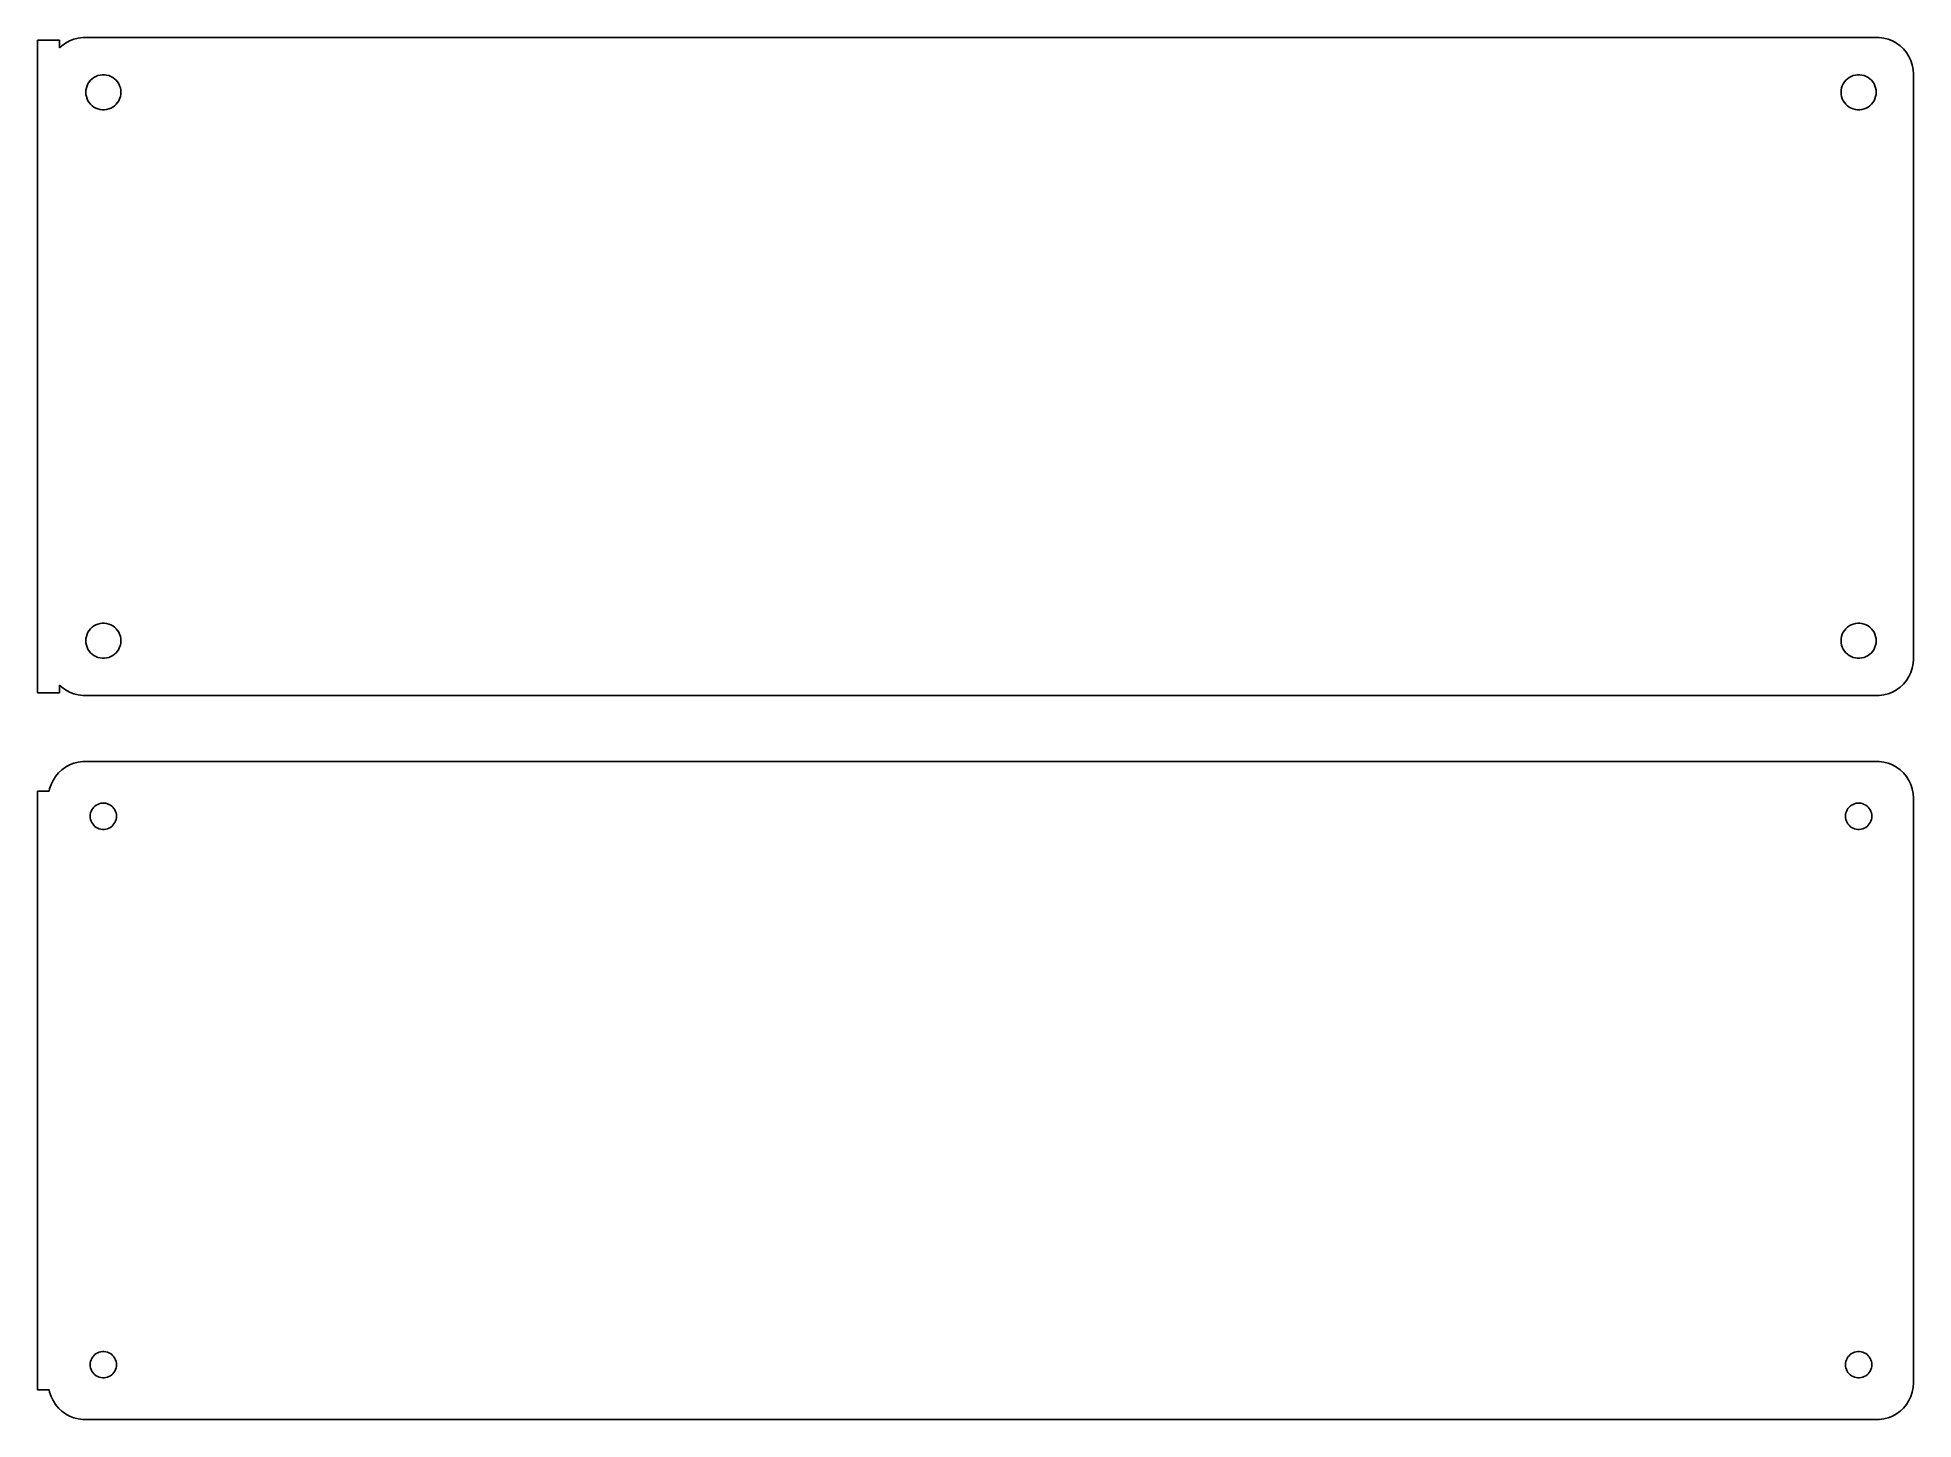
# Model space of a CAD drawing. Header units: metres. Extents: x -129 to 128, y 54 to 243.
import ezdxf

# ---------------------------------------------------------------- set-up
doc = ezdxf.new("R2010")
doc.units = ezdxf.units.M

msp = doc.modelspace()

# ---------------------------------------------------------------- linework, layer by layer
for p, q in [((-126, 242.615), (-129, 242.615)), ((-129, 242.615), (-129, 153.385)), ((-126, 241.559), (-126, 242.615)), ((-125.687, 241.853), (-126, 241.559)), ((-125.179, 242.222), (-125.687, 241.853)), ((-124.629, 242.524), (-125.179, 242.222)), ((-124.045, 242.755), (-124.629, 242.524)), ((-123.437, 242.911), (-124.045, 242.755)), ((-122.814, 242.99), (-123.437, 242.911)), ((122.814, 242.99), (-122.814, 242.99)), ((123.437, 242.911), (122.814, 242.99)), ((124.045, 242.755), (123.437, 242.911)), ((124.629, 242.524), (124.045, 242.755)), ((125.179, 242.222), (124.629, 242.524)), ((125.687, 241.853), (125.179, 242.222)), ((126.145, 241.423), (125.687, 241.853)), ((126.545, 240.939), (126.145, 241.423)), ((126.882, 240.409), (126.545, 240.939)), ((127.149, 239.841), (126.882, 240.409)), ((127.343, 239.243), (127.149, 239.841)), ((127.461, 238.627), (127.343, 239.243)), ((127.5, 238), (127.461, 238.627)), ((-122.381, 235.801), (-122.325, 236.097)), ((-122.325, 236.097), (-122.231, 236.383)), ((-122.231, 236.383), (-122.103, 236.656)), ((-122.103, 236.656), (-121.942, 236.911)), ((-121.942, 236.911), (-121.75, 237.143)), ((-121.75, 237.143), (-121.53, 237.349)), ((-121.53, 237.349), (-121.286, 237.526)), ((-121.286, 237.526), (-121.022, 237.672)), ((-121.022, 237.672), (-120.742, 237.783)), ((-120.742, 237.783), (-120.45, 237.857)), ((-120.45, 237.857), (-120.151, 237.895)), ((-120.151, 237.895), (-119.849, 237.895)), ((-119.849, 237.895), (-119.55, 237.857)), ((-119.55, 237.857), (-119.258, 237.783)), ((-119.258, 237.783), (-118.978, 237.672)), ((-118.978, 237.672), (-118.714, 237.526)), ((-118.714, 237.526), (-118.47, 237.349)), ((-118.47, 237.349), (-118.25, 237.143)), ((-118.25, 237.143), (-118.058, 236.911)), ((-118.058, 236.911), (-117.897, 236.656)), ((-117.897, 236.656), (-117.769, 236.383)), ((-117.769, 236.383), (-117.675, 236.097)), ((-117.675, 236.097), (-117.619, 235.801)), ((117.619, 235.801), (117.675, 236.097)), ((117.675, 236.097), (117.769, 236.383)), ((117.769, 236.383), (117.897, 236.656)), ((117.897, 236.656), (118.058, 236.911)), ((118.058, 236.911), (118.25, 237.143)), ((118.25, 237.143), (118.47, 237.349)), ((118.47, 237.349), (118.714, 237.526)), ((118.714, 237.526), (118.978, 237.672)), ((118.978, 237.672), (119.258, 237.783)), ((119.258, 237.783), (119.55, 237.857)), ((119.55, 237.857), (119.849, 237.895)), ((119.849, 237.895), (120.151, 237.895)), ((120.151, 237.895), (120.45, 237.857)), ((120.45, 237.857), (120.742, 237.783)), ((120.742, 237.783), (121.022, 237.672)), ((121.022, 237.672), (121.286, 237.526)), ((121.286, 237.526), (121.53, 237.349)), ((121.53, 237.349), (121.75, 237.143)), ((121.75, 237.143), (121.942, 236.911)), ((121.942, 236.911), (122.103, 236.656)), ((122.103, 236.656), (122.231, 236.383)), ((122.231, 236.383), (122.325, 236.097)), ((122.325, 236.097), (122.381, 235.801)), ((127.5, 158), (127.5, 238)), ((-122.4, 235.5), (-122.381, 235.801)), ((-122.381, 235.199), (-122.4, 235.5)), ((-122.325, 234.903), (-122.381, 235.199)), ((-122.231, 234.617), (-122.325, 234.903)), ((-122.103, 234.344), (-122.231, 234.617)), ((-121.942, 234.089), (-122.103, 234.344)), ((-121.75, 233.857), (-121.942, 234.089)), ((-121.53, 233.651), (-121.75, 233.857)), ((-121.286, 233.474), (-121.53, 233.651)), ((-121.022, 233.328), (-121.286, 233.474)), ((-118.714, 233.474), (-118.978, 233.328)), ((-118.47, 233.651), (-118.714, 233.474)), ((-118.25, 233.857), (-118.47, 233.651)), ((-118.058, 234.089), (-118.25, 233.857)), ((-117.897, 234.344), (-118.058, 234.089)), ((-117.769, 234.617), (-117.897, 234.344)), ((-117.675, 234.903), (-117.769, 234.617)), ((-117.619, 235.199), (-117.675, 234.903)), ((-117.619, 235.801), (-117.6, 235.5)), ((-117.6, 235.5), (-117.619, 235.199)), ((117.6, 235.5), (117.619, 235.801)), ((117.619, 235.199), (117.6, 235.5)), ((117.675, 234.903), (117.619, 235.199)), ((117.769, 234.617), (117.675, 234.903)), ((117.897, 234.344), (117.769, 234.617)), ((118.058, 234.089), (117.897, 234.344)), ((118.25, 233.857), (118.058, 234.089)), ((118.47, 233.651), (118.25, 233.857)), ((118.714, 233.474), (118.47, 233.651)), ((118.978, 233.328), (118.714, 233.474)), ((121.286, 233.474), (121.022, 233.328)), ((121.53, 233.651), (121.286, 233.474)), ((121.75, 233.857), (121.53, 233.651)), ((121.942, 234.089), (121.75, 233.857)), ((122.103, 234.344), (121.942, 234.089)), ((122.231, 234.617), (122.103, 234.344)), ((122.325, 234.903), (122.231, 234.617)), ((122.381, 235.199), (122.325, 234.903)), ((122.381, 235.801), (122.4, 235.5)), ((122.4, 235.5), (122.381, 235.199)), ((-120.742, 233.217), (-121.022, 233.328)), ((-120.45, 233.143), (-120.742, 233.217)), ((-120.151, 233.105), (-120.45, 233.143)), ((-119.849, 233.105), (-120.151, 233.105)), ((-119.55, 233.143), (-119.849, 233.105)), ((-119.258, 233.217), (-119.55, 233.143)), ((-118.978, 233.328), (-119.258, 233.217)), ((119.258, 233.217), (118.978, 233.328)), ((119.55, 233.143), (119.258, 233.217)), ((119.849, 233.105), (119.55, 233.143)), ((120.151, 233.105), (119.849, 233.105)), ((120.45, 233.143), (120.151, 233.105)), ((120.742, 233.217), (120.45, 233.143)), ((121.022, 233.328), (120.742, 233.217)), ((-122.231, 161.383), (-122.103, 161.656)), ((-122.103, 161.656), (-121.942, 161.911)), ((-121.942, 161.911), (-121.75, 162.143)), ((-121.75, 162.143), (-121.53, 162.349)), ((-121.53, 162.349), (-121.286, 162.526)), ((-121.286, 162.526), (-121.022, 162.672)), ((-121.022, 162.672), (-120.742, 162.783)), ((-120.742, 162.783), (-120.45, 162.857)), ((-120.45, 162.857), (-120.151, 162.895)), ((-120.151, 162.895), (-119.849, 162.895)), ((-119.849, 162.895), (-119.55, 162.857)), ((-119.55, 162.857), (-119.258, 162.783)), ((-119.258, 162.783), (-118.978, 162.672)), ((-118.978, 162.672), (-118.714, 162.526)), ((-118.714, 162.526), (-118.47, 162.349)), ((-118.47, 162.349), (-118.25, 162.143)), ((-118.25, 162.143), (-118.058, 161.911)), ((-118.058, 161.911), (-117.897, 161.656)), ((-117.897, 161.656), (-117.769, 161.383)), ((117.769, 161.383), (117.897, 161.656)), ((117.897, 161.656), (118.058, 161.911)), ((118.058, 161.911), (118.25, 162.143)), ((118.25, 162.143), (118.47, 162.349)), ((118.47, 162.349), (118.714, 162.526)), ((118.714, 162.526), (118.978, 162.672)), ((118.978, 162.672), (119.258, 162.783)), ((119.258, 162.783), (119.55, 162.857)), ((119.55, 162.857), (119.849, 162.895)), ((119.849, 162.895), (120.151, 162.895)), ((120.151, 162.895), (120.45, 162.857)), ((120.45, 162.857), (120.742, 162.783)), ((120.742, 162.783), (121.022, 162.672)), ((121.022, 162.672), (121.286, 162.526)), ((121.286, 162.526), (121.53, 162.349)), ((121.53, 162.349), (121.75, 162.143)), ((121.75, 162.143), (121.942, 161.911)), ((121.942, 161.911), (122.103, 161.656)), ((122.103, 161.656), (122.231, 161.383)), ((-122.4, 160.5), (-122.381, 160.801)), ((-122.381, 160.199), (-122.4, 160.5)), ((-122.381, 160.801), (-122.325, 161.097)), ((-122.325, 159.903), (-122.381, 160.199)), ((-122.325, 161.097), (-122.231, 161.383)), ((-122.231, 159.617), (-122.325, 159.903)), ((-122.103, 159.344), (-122.231, 159.617)), ((-121.942, 159.089), (-122.103, 159.344)), ((-121.75, 158.857), (-121.942, 159.089)), ((-118.058, 159.089), (-118.25, 158.857)), ((-117.897, 159.344), (-118.058, 159.089)), ((-117.769, 159.617), (-117.897, 159.344)), ((-117.769, 161.383), (-117.675, 161.097)), ((-117.675, 159.903), (-117.769, 159.617)), ((-117.675, 161.097), (-117.619, 160.801)), ((-117.619, 160.199), (-117.675, 159.903)), ((-117.619, 160.801), (-117.6, 160.5)), ((-117.6, 160.5), (-117.619, 160.199)), ((117.6, 160.5), (117.619, 160.801)), ((117.619, 160.199), (117.6, 160.5)), ((117.619, 160.801), (117.675, 161.097)), ((117.675, 159.903), (117.619, 160.199)), ((117.675, 161.097), (117.769, 161.383)), ((117.769, 159.617), (117.675, 159.903)), ((117.897, 159.344), (117.769, 159.617)), ((118.058, 159.089), (117.897, 159.344)), ((118.25, 158.857), (118.058, 159.089)), ((121.942, 159.089), (121.75, 158.857)), ((122.103, 159.344), (121.942, 159.089)), ((122.231, 159.617), (122.103, 159.344)), ((122.231, 161.383), (122.325, 161.097)), ((122.325, 159.903), (122.231, 159.617)), ((122.325, 161.097), (122.381, 160.801)), ((122.381, 160.199), (122.325, 159.903)), ((122.381, 160.801), (122.4, 160.5)), ((122.4, 160.5), (122.381, 160.199)), ((-121.53, 158.651), (-121.75, 158.857)), ((-121.286, 158.474), (-121.53, 158.651)), ((-121.022, 158.328), (-121.286, 158.474)), ((-120.742, 158.217), (-121.022, 158.328)), ((-120.45, 158.143), (-120.742, 158.217)), ((-120.151, 158.105), (-120.45, 158.143)), ((-119.849, 158.105), (-120.151, 158.105)), ((-119.55, 158.143), (-119.849, 158.105)), ((-119.258, 158.217), (-119.55, 158.143)), ((-118.978, 158.328), (-119.258, 158.217)), ((-118.714, 158.474), (-118.978, 158.328)), ((-118.47, 158.651), (-118.714, 158.474)), ((-118.25, 158.857), (-118.47, 158.651)), ((118.47, 158.651), (118.25, 158.857)), ((118.714, 158.474), (118.47, 158.651)), ((118.978, 158.328), (118.714, 158.474)), ((119.258, 158.217), (118.978, 158.328)), ((119.55, 158.143), (119.258, 158.217)), ((119.849, 158.105), (119.55, 158.143)), ((120.151, 158.105), (119.849, 158.105)), ((120.45, 158.143), (120.151, 158.105)), ((120.742, 158.217), (120.45, 158.143)), ((121.022, 158.328), (120.742, 158.217)), ((121.286, 158.474), (121.022, 158.328)), ((121.53, 158.651), (121.286, 158.474)), ((121.75, 158.857), (121.53, 158.651)), ((127.149, 156.159), (127.343, 156.757)), ((127.343, 156.757), (127.461, 157.373)), ((127.461, 157.373), (127.5, 158)), ((-126, 153.385), (-126, 154.441)), ((-126, 154.441), (-125.687, 154.147)), ((-125.687, 154.147), (-125.179, 153.778)), ((125.179, 153.778), (125.687, 154.147)), ((125.687, 154.147), (126.145, 154.577)), ((126.145, 154.577), (126.545, 155.061)), ((126.545, 155.061), (126.882, 155.591)), ((126.882, 155.591), (127.149, 156.159)), ((-129, 153.385), (-126, 153.385)), ((-125.179, 153.778), (-124.629, 153.476)), ((-124.629, 153.476), (-124.045, 153.245)), ((-124.045, 153.245), (-123.437, 153.089)), ((-123.437, 153.089), (-122.814, 153.01)), ((-122.814, 153.01), (122.814, 153.01)), ((122.814, 153.01), (123.437, 153.089)), ((123.437, 153.089), (124.045, 153.245)), ((124.045, 153.245), (124.629, 153.476)), ((124.629, 153.476), (125.179, 153.778)), ((-124.045, 143.755), (-124.629, 143.524)), ((-123.437, 143.911), (-124.045, 143.755)), ((-122.814, 143.99), (-123.437, 143.911)), ((122.814, 143.99), (-122.814, 143.99)), ((123.437, 143.911), (122.814, 143.99)), ((124.045, 143.755), (123.437, 143.911)), ((124.629, 143.524), (124.045, 143.755)), ((-126.882, 141.409), (-127.149, 140.841)), ((-126.545, 141.939), (-126.882, 141.409)), ((-126.145, 142.423), (-126.545, 141.939)), ((-125.687, 142.853), (-126.145, 142.423)), ((-125.179, 143.222), (-125.687, 142.853)), ((-124.629, 143.524), (-125.179, 143.222)), ((125.179, 143.222), (124.629, 143.524)), ((125.687, 142.853), (125.179, 143.222)), ((126.145, 142.423), (125.687, 142.853)), ((126.545, 141.939), (126.145, 142.423)), ((126.882, 141.409), (126.545, 141.939)), ((127.149, 140.841), (126.882, 141.409)), ((-127.4, 139.944), (-129, 139.944)), ((-129, 139.944), (-129, 58.0558)), ((-127.343, 140.243), (-127.4, 139.944)), ((-127.149, 140.841), (-127.343, 140.243)), ((127.343, 140.243), (127.149, 140.841)), ((127.461, 139.627), (127.343, 140.243)), ((127.5, 139), (127.461, 139.627)), ((127.5, 59), (127.5, 139)), ((-121.8, 136.5), (-121.786, 136.726)), ((-121.786, 136.274), (-121.8, 136.5)), ((-121.786, 136.726), (-121.743, 136.948)), ((-121.743, 136.052), (-121.786, 136.274)), ((-121.743, 136.948), (-121.674, 137.163)), ((-121.674, 135.837), (-121.743, 136.052)), ((-121.674, 137.163), (-121.577, 137.367)), ((-121.577, 137.367), (-121.456, 137.558)), ((-121.456, 137.558), (-121.312, 137.732)), ((-121.312, 137.732), (-121.147, 137.887)), ((-121.147, 137.887), (-120.964, 138.02)), ((-120.964, 138.02), (-120.766, 138.129)), ((-120.766, 138.129), (-120.556, 138.212)), ((-120.556, 138.212), (-120.337, 138.268)), ((-120.337, 138.268), (-120.113, 138.296)), ((-120.113, 138.296), (-119.887, 138.296)), ((-119.887, 138.296), (-119.663, 138.268)), ((-119.663, 138.268), (-119.444, 138.212)), ((-119.444, 138.212), (-119.234, 138.129)), ((-119.234, 138.129), (-119.036, 138.02)), ((-119.036, 138.02), (-118.853, 137.887)), ((-118.853, 137.887), (-118.688, 137.732)), ((-118.688, 137.732), (-118.544, 137.558)), ((-118.544, 137.558), (-118.423, 137.367)), ((-118.423, 137.367), (-118.326, 137.163)), ((-118.326, 137.163), (-118.257, 136.948)), ((-118.257, 136.052), (-118.326, 135.837)), ((-118.257, 136.948), (-118.214, 136.726)), ((-118.214, 136.274), (-118.257, 136.052)), ((-118.214, 136.726), (-118.2, 136.5)), ((-118.2, 136.5), (-118.214, 136.274)), ((118.2, 136.5), (118.214, 136.726)), ((118.214, 136.274), (118.2, 136.5)), ((118.214, 136.726), (118.257, 136.948)), ((118.257, 136.052), (118.214, 136.274)), ((118.257, 136.948), (118.326, 137.163)), ((118.326, 135.837), (118.257, 136.052)), ((118.326, 137.163), (118.423, 137.367)), ((118.423, 137.367), (118.544, 137.558)), ((118.544, 137.558), (118.688, 137.732)), ((118.688, 137.732), (118.853, 137.887)), ((118.853, 137.887), (119.036, 138.02)), ((119.036, 138.02), (119.234, 138.129)), ((119.234, 138.129), (119.444, 138.212)), ((119.444, 138.212), (119.663, 138.268)), ((119.663, 138.268), (119.887, 138.296)), ((119.887, 138.296), (120.113, 138.296)), ((120.113, 138.296), (120.337, 138.268)), ((120.337, 138.268), (120.556, 138.212)), ((120.556, 138.212), (120.766, 138.129)), ((120.766, 138.129), (120.964, 138.02)), ((120.964, 138.02), (121.147, 137.887)), ((121.147, 137.887), (121.312, 137.732)), ((121.312, 137.732), (121.456, 137.558)), ((121.456, 137.558), (121.577, 137.367)), ((121.577, 137.367), (121.674, 137.163)), ((121.674, 137.163), (121.743, 136.948)), ((121.743, 136.052), (121.674, 135.837)), ((121.743, 136.948), (121.786, 136.726)), ((121.786, 136.274), (121.743, 136.052)), ((121.786, 136.726), (121.8, 136.5)), ((121.8, 136.5), (121.786, 136.274)), ((-121.577, 135.633), (-121.674, 135.837)), ((-121.456, 135.442), (-121.577, 135.633)), ((-121.312, 135.268), (-121.456, 135.442)), ((-121.147, 135.113), (-121.312, 135.268)), ((-120.964, 134.98), (-121.147, 135.113)), ((-120.766, 134.871), (-120.964, 134.98)), ((-120.556, 134.788), (-120.766, 134.871)), ((-120.337, 134.732), (-120.556, 134.788)), ((-120.113, 134.704), (-120.337, 134.732)), ((-119.887, 134.704), (-120.113, 134.704)), ((-119.663, 134.732), (-119.887, 134.704)), ((-119.444, 134.788), (-119.663, 134.732)), ((-119.234, 134.871), (-119.444, 134.788)), ((-119.036, 134.98), (-119.234, 134.871)), ((-118.853, 135.113), (-119.036, 134.98)), ((-118.688, 135.268), (-118.853, 135.113)), ((-118.544, 135.442), (-118.688, 135.268)), ((-118.423, 135.633), (-118.544, 135.442)), ((-118.326, 135.837), (-118.423, 135.633)), ((118.423, 135.633), (118.326, 135.837)), ((118.544, 135.442), (118.423, 135.633)), ((118.688, 135.268), (118.544, 135.442)), ((118.853, 135.113), (118.688, 135.268)), ((119.036, 134.98), (118.853, 135.113)), ((119.234, 134.871), (119.036, 134.98)), ((119.444, 134.788), (119.234, 134.871)), ((119.663, 134.732), (119.444, 134.788)), ((119.887, 134.704), (119.663, 134.732)), ((120.113, 134.704), (119.887, 134.704)), ((120.337, 134.732), (120.113, 134.704)), ((120.556, 134.788), (120.337, 134.732)), ((120.766, 134.871), (120.556, 134.788)), ((120.964, 134.98), (120.766, 134.871)), ((121.147, 135.113), (120.964, 134.98)), ((121.312, 135.268), (121.147, 135.113)), ((121.456, 135.442), (121.312, 135.268)), ((121.577, 135.633), (121.456, 135.442)), ((121.674, 135.837), (121.577, 135.633)), ((-121.8, 61.5), (-121.786, 61.7256)), ((-121.786, 61.7256), (-121.743, 61.9476)), ((-121.743, 61.9476), (-121.674, 62.1626)), ((-121.674, 62.1626), (-121.577, 62.3672)), ((-121.577, 62.3672), (-121.456, 62.558)), ((-121.456, 62.558), (-121.312, 62.7322)), ((-121.312, 62.7322), (-121.147, 62.8869)), ((-121.147, 62.8869), (-120.964, 63.0198)), ((-120.964, 63.0198), (-120.766, 63.1287)), ((-120.766, 63.1287), (-120.556, 63.2119)), ((-120.556, 63.2119), (-120.337, 63.2681)), ((-120.337, 63.2681), (-120.113, 63.2964)), ((-120.113, 63.2964), (-119.887, 63.2964)), ((-119.887, 63.2964), (-119.663, 63.2681)), ((-119.663, 63.2681), (-119.444, 63.2119)), ((-119.444, 63.2119), (-119.234, 63.1287)), ((-119.234, 63.1287), (-119.036, 63.0198)), ((-119.036, 63.0198), (-118.853, 62.8869)), ((-118.853, 62.8869), (-118.688, 62.7322)), ((-118.688, 62.7322), (-118.544, 62.558)), ((-118.544, 62.558), (-118.423, 62.3672)), ((-118.423, 62.3672), (-118.326, 62.1626)), ((-118.326, 62.1626), (-118.257, 61.9476)), ((-118.257, 61.9476), (-118.214, 61.7256)), ((-118.214, 61.7256), (-118.2, 61.5)), ((118.2, 61.5), (118.214, 61.7256)), ((118.214, 61.7256), (118.257, 61.9476)), ((118.257, 61.9476), (118.326, 62.1626)), ((118.326, 62.1626), (118.423, 62.3672)), ((118.423, 62.3672), (118.544, 62.558)), ((118.544, 62.558), (118.688, 62.7322)), ((118.688, 62.7322), (118.853, 62.8869)), ((118.853, 62.8869), (119.036, 63.0198)), ((119.036, 63.0198), (119.234, 63.1287)), ((119.234, 63.1287), (119.444, 63.2119)), ((119.444, 63.2119), (119.663, 63.2681)), ((119.663, 63.2681), (119.887, 63.2964)), ((119.887, 63.2964), (120.113, 63.2964)), ((120.113, 63.2964), (120.337, 63.2681)), ((120.337, 63.2681), (120.556, 63.2119)), ((120.556, 63.2119), (120.766, 63.1287)), ((120.766, 63.1287), (120.964, 63.0198)), ((120.964, 63.0198), (121.147, 62.8869)), ((121.147, 62.8869), (121.312, 62.7322)), ((121.312, 62.7322), (121.456, 62.558)), ((121.456, 62.558), (121.577, 62.3672)), ((121.577, 62.3672), (121.674, 62.1626)), ((121.674, 62.1626), (121.743, 61.9476)), ((121.743, 61.9476), (121.786, 61.7256)), ((121.786, 61.7256), (121.8, 61.5)), ((-121.786, 61.2744), (-121.8, 61.5)), ((-121.743, 61.0524), (-121.786, 61.2744)), ((-121.674, 60.8374), (-121.743, 61.0524)), ((-121.577, 60.6328), (-121.674, 60.8374)), ((-121.456, 60.442), (-121.577, 60.6328)), ((-121.312, 60.2678), (-121.456, 60.442)), ((-121.147, 60.1131), (-121.312, 60.2678)), ((-120.964, 59.9802), (-121.147, 60.1131)), ((-120.766, 59.8713), (-120.964, 59.9802)), ((-120.556, 59.7881), (-120.766, 59.8713)), ((-120.337, 59.7319), (-120.556, 59.7881)), ((-120.113, 59.7036), (-120.337, 59.7319)), ((-119.887, 59.7036), (-120.113, 59.7036)), ((-119.663, 59.7319), (-119.887, 59.7036)), ((-119.444, 59.7881), (-119.663, 59.7319)), ((-119.234, 59.8713), (-119.444, 59.7881)), ((-119.036, 59.9802), (-119.234, 59.8713)), ((-118.853, 60.1131), (-119.036, 59.9802)), ((-118.688, 60.2678), (-118.853, 60.1131)), ((-118.544, 60.442), (-118.688, 60.2678)), ((-118.423, 60.6328), (-118.544, 60.442)), ((-118.326, 60.8374), (-118.423, 60.6328)), ((-118.257, 61.0524), (-118.326, 60.8374)), ((-118.214, 61.2744), (-118.257, 61.0524)), ((-118.2, 61.5), (-118.214, 61.2744)), ((118.214, 61.2744), (118.2, 61.5)), ((118.257, 61.0524), (118.214, 61.2744)), ((118.326, 60.8374), (118.257, 61.0524)), ((118.423, 60.6328), (118.326, 60.8374)), ((118.544, 60.442), (118.423, 60.6328)), ((118.688, 60.2678), (118.544, 60.442)), ((118.853, 60.1131), (118.688, 60.2678)), ((119.036, 59.9802), (118.853, 60.1131)), ((119.234, 59.8713), (119.036, 59.9802)), ((119.444, 59.7881), (119.234, 59.8713)), ((119.663, 59.7319), (119.444, 59.7881)), ((119.887, 59.7036), (119.663, 59.7319)), ((120.113, 59.7036), (119.887, 59.7036)), ((120.337, 59.7319), (120.113, 59.7036)), ((120.556, 59.7881), (120.337, 59.7319)), ((120.766, 59.8713), (120.556, 59.7881)), ((120.964, 59.9802), (120.766, 59.8713)), ((121.147, 60.1131), (120.964, 59.9802)), ((121.312, 60.2678), (121.147, 60.1131)), ((121.456, 60.442), (121.312, 60.2678)), ((121.577, 60.6328), (121.456, 60.442)), ((121.674, 60.8374), (121.577, 60.6328)), ((121.743, 61.0524), (121.674, 60.8374)), ((121.786, 61.2744), (121.743, 61.0524)), ((121.8, 61.5), (121.786, 61.2744)), ((127.461, 58.3733), (127.5, 59)), ((-129, 58.0558), (-127.4, 58.0558)), ((-127.4, 58.0558), (-127.343, 57.7566)), ((-127.343, 57.7566), (-127.149, 57.1594)), ((-127.149, 57.1594), (-126.882, 56.5912)), ((-126.882, 56.5912), (-126.545, 56.0611)), ((126.545, 56.0611), (126.882, 56.5912)), ((126.882, 56.5912), (127.149, 57.1594)), ((127.149, 57.1594), (127.343, 57.7566)), ((127.343, 57.7566), (127.461, 58.3733)), ((-126.545, 56.0611), (-126.145, 55.5773)), ((-126.145, 55.5773), (-125.687, 55.1474)), ((-125.687, 55.1474), (-125.179, 54.7784)), ((-125.179, 54.7784), (-124.629, 54.4759)), ((-124.629, 54.4759), (-124.045, 54.2447)), ((-124.045, 54.2447), (-123.437, 54.0886)), ((-123.437, 54.0886), (-122.814, 54.0099)), ((-122.814, 54.0099), (122.814, 54.0099)), ((122.814, 54.0099), (123.437, 54.0886)), ((123.437, 54.0886), (124.045, 54.2447)), ((124.045, 54.2447), (124.629, 54.4759)), ((124.629, 54.4759), (125.179, 54.7784)), ((125.179, 54.7784), (125.687, 55.1474)), ((125.687, 55.1474), (126.145, 55.5773)), ((126.145, 55.5773), (126.545, 56.0611))]:
    msp.add_line(p, q)

doc.saveas('drawing.dxf')
